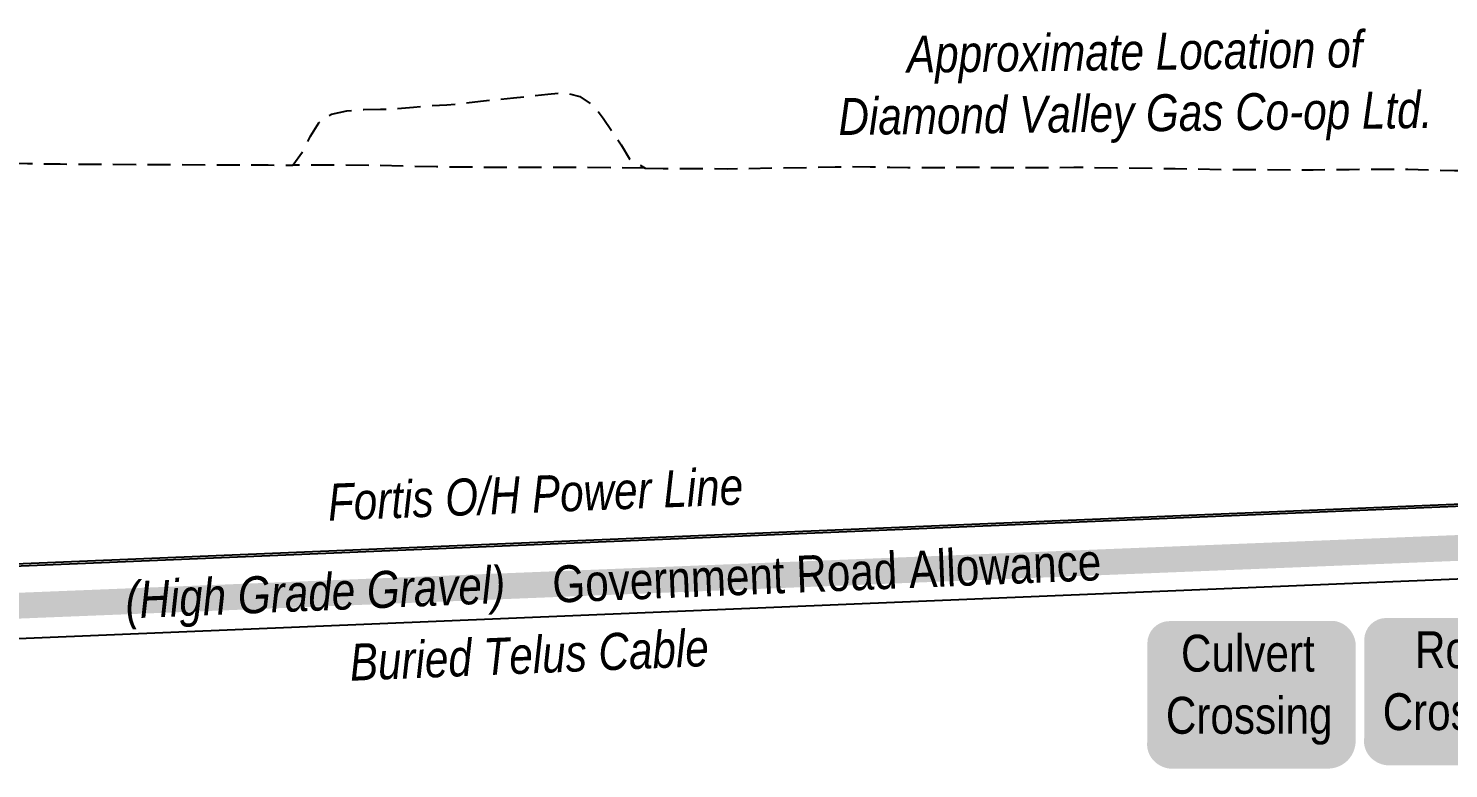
# Model space of a CAD drawing. Extents: x 675519 to 688669, y 5804595 to 5836613.
# Drawn here: x 680376.4 to 680761.5, y 5812779.6 to 5812980.3 of the extents above; entities that cross this region are included whole.
import ezdxf
from ezdxf.enums import TextEntityAlignment as Align

# ---------------------------------------------------------------- set-up
doc = ezdxf.new("R2010")
doc.units = 0
doc.header["$LTSCALE"] = 5
doc.linetypes.add('UG_PIPE', pattern=[1.875, 1.25, -0.625])
for name, color, linetype in [('AS-PIPE-UG', 44, 'UG_PIPE'), ('AS-PIPE-UG-T', 44, 'Continuous'), ('AS-POWER', 104, 'foc-POWER'), ('AS-POWER-T', 104, 'Continuous'), ('AS-ROADS', 254, 'Continuous'), ('AS-TELEPHONE', 224, 'foc-TEL'), ('AS-TELEPHONE-T', 224, 'Continuous'), ('CG-NOTES', 7, 'Continuous'), ('L-ROAD-T', 7, 'Continuous'), ('L-SEC', 7, 'Continuous')]:
    doc.layers.add(name, color=color, linetype=linetype)
doc.layers.add('T-TEXT', color=48, linetype='Continuous', lineweight=18)
doc.styles.add('80', font='ARIALN.TTF', dxfattribs={"height": 10})
doc.styles.add('80CG', font='ARIALN.TTF', dxfattribs={"height": 10})
doc.styles.add('80L', font='ARIALN.TTF', dxfattribs={"height": 10})
doc.styles.add('80LS', font='ARIALNI.TTF', dxfattribs={"height": 10})
doc.styles.add('foc-LtypeFont', font='ARIALN.TTF', dxfattribs={"height": 7.35})
doc.linetypes.add('foc-POWER', pattern='A,6,-1,["P",foc-LtypeFont,S=0.2,R=0,X=-0.625,Y=-0.75],-1.24,4', length=12.24)
doc.linetypes.add('foc-TEL', pattern='A,2,-1,["T",foc-LtypeFont,S=0.2,R=0,X=-0.425,Y=-0.75],-1.24,8', length=12.24)

# ---------------------------------------------------------------- blocks, each defined once
blk = doc.blocks.new('*U743')
h = blk.add_hatch(color=59)
edge = h.paths.add_edge_path()
edge.add_line((-21.5, -20), (21.5, -20))
edge.add_arc((21.5, -14), 6, 270, 360)
edge.add_line((27.5, -14), (27.5, 12.5))
edge.add_arc((21.5, 12.5), 6, 0, 90)
edge.add_line((21.5, 18.5), (-21.5, 18.5))
edge.add_arc((-21.5, 12.5), 6, 90, 180)
edge.add_line((-27.5, 12.5), (-27.5, -14))
edge.add_arc((-21.5, -14), 6, 180, 270)
at = {"color": 1, "flags": 128}
blk.add_lwpolyline([(62.76, 41.18, 0, 7.5, 0), (0, 0, 0, 0, 0)], format="xyseb", dxfattribs=at)
blk.add_lwpolyline([(-21.5, -20, 3, 3, 0), (21.5, -20, 3, 3, 0.414214), (27.5, -14, 3, 3, 0), (27.5, 12.5, 3, 0, 0.414214), (21.5, 18.5, 0, 0, 0), (-21.5, 18.5, 0, 0, 0.414214), (-27.5, 12.5, 0, 0, 0), (-27.5, -14, 0, 3, 0.414214)], format="xyseb", close=True, dxfattribs=at)
at = {"color": 1, "style": '80'}
blk.add_attdef('ENTER_TEXT_001', (-35.99, -5), '', height=10, dxfattribs=at)
blk = doc.blocks.new('*U577')
h = blk.add_hatch(color=254)
edge = h.paths.add_edge_path()
edge.add_line((-21.5, -20), (21.5, -20))
edge.add_arc((21.5, -14), 6, 270, 360)
edge.add_line((27.5, -14), (27.5, 12.5))
edge.add_arc((21.5, 12.5), 6, 0, 90)
edge.add_line((21.5, 18.5), (-21.5, 18.5))
edge.add_arc((-21.5, 12.5), 6, 90, 180)
edge.add_line((-27.5, 12.5), (-27.5, -14))
edge.add_arc((-21.5, -14), 6, 180, 270)
at = {"color": 160, "flags": 128}
blk.add_lwpolyline([(-21.5, -20, 3, 3, 0), (21.5, -20, 3, 3, 0.414214), (27.5, -14, 3, 3, 0), (27.5, 12.5, 3, 0, 0.414214), (21.5, 18.5, 0, 0, 0), (-21.5, 18.5, 0, 0, 0.414214), (-27.5, 12.5, 0, 0, 0), (-27.5, -14, 0, 3, 0.414214)], format="xyseb", close=True, dxfattribs=at)
at = {"color": 160, "style": '80'}
blk.add_attdef('ENTER_TEXT_001', (-26.85, -4.92), '', height=10, dxfattribs=at)

msp = doc.modelspace()

# ---------------------------------------------------------------- linework, layer by layer
at = {"layer": 'AS-PIPE-UG', "flags": 128}
msp.add_lwpolyline([(680543.659, 5812942.426), (680525.685, 5812942.639), (680510.91, 5812942.604), (680505.653, 5812942.561), (680500.592, 5812942.609), (680495.625, 5812942.682), (680491.158, 5812942.706), (680487.029, 5812942.771), (680471.245, 5812943.149), (680456.361, 5812943.221), (680451.547, 5812943.21), (680448.118, 5812943.225), (680450.991, 5812947.301), (680452.851, 5812951.097), (680455.093, 5812954.686), (680458.568, 5812957.096), (680462.759, 5812957.957), (680467.291, 5812958.335), (680471.888, 5812958.394), (680476.385, 5812958.593), (680480.767, 5812958.989), (680485.24, 5812959.343), (680489.869, 5812959.574), (680494.385, 5812960.062), (680498.955, 5812960.602), (680503.342, 5812961.052), (680507.887, 5812961.52), (680512.509, 5812961.986), (680517.208, 5812962.494), (680521.726, 5812962.899), (680525.906, 5812961.816), (680529.585, 5812959.391), (680532.263, 5812956.01), (680534.711, 5812952.287), (680537.114, 5812948.763), (680539.356, 5812944.938)], close=True, dxfattribs=at)
for points in [[(680352.425, 5812944.103), (680376.138, 5812943.721), (680384.929, 5812943.555), (680389.367, 5812943.48), (680394.038, 5812943.503), (680399.045, 5812943.478), (680413.671, 5812943.391), (680430.922, 5812943.356), (680436.299, 5812943.37), (680441.428, 5812943.287), (680448.11, 5812943.214)], [(680543.66, 5812942.426), (680548.481, 5812942.368), (680554.212, 5812942.32), (680560.208, 5812942.324), (680565.997, 5812942.28), (680595.128, 5812942.755), (680599.682, 5812942.879), (680604.661, 5812942.772), (680610.005, 5812942.662), (680614.878, 5812942.588), (680619.368, 5812942.557), (680623.773, 5812942.593), (680627.971, 5812942.657), (680647.234, 5812942.636), (680651.42, 5812942.594), (680655.62, 5812942.597), (680659.938, 5812942.698), (680664.746, 5812942.648), (680682.845, 5812942.36), (680687.409, 5812942.31), (680691.979, 5812942.24), (680704.12, 5812942.026), (680719.896, 5812942.008), (680724.783, 5812941.991), (680729.685, 5812942.089), (680734.558, 5812942.097), (680739.595, 5812942.184), (680750.45, 5812942.115), (680763.192, 5812941.832), (680767.679, 5812941.786), (680772.547, 5812941.566), (680778.653, 5812941.614), (680783.04, 5812941.557), (680809.837, 5812941.587), (680950.157, 5812939.911), (680981.652, 5812940.352), (680990.26, 5812940.357), (681009.869, 5812940.187)]]:
    msp.add_lwpolyline(points, dxfattribs=at)
at = {"layer": 'AS-POWER', "flags": 128}
msp.add_lwpolyline([(680061.296, 5812821.536), (680761.358, 5812850.683), (680957.169, 5812859.111)], dxfattribs=at)
at = {"layer": 'AS-ROADS', "const_width": 6.999, "flags": 128}
msp.add_lwpolyline([(680061.697, 5812811.257), (681887.444, 5812884.485)], dxfattribs=at)
at = {"layer": 'AS-TELEPHONE', "flags": 128}
msp.add_lwpolyline([(680062.058, 5812802.007), (680161.957, 5812806.145), (680960.136, 5812839.207), (681887.448, 5812875.685)], dxfattribs=at)
at = {"layer": 'L-SEC', "flags": 128}
for points in [[(680959.31, 5812859.304), (680560.241, 5812842.773)], [(680560.241, 5812842.773), (680161.173, 5812826.243)], [(680561.047, 5812822.676), (680960.136, 5812839.207)], [(680161.957, 5812806.145), (680561.047, 5812822.676)]]:
    msp.add_lwpolyline(points, dxfattribs=at)

# ---------------------------------------------------------------- block references
at = {"layer": 'CG-NOTES'}
ref = msp.add_blockref('*U743', (680766.13, 5812801.971), dxfattribs=dict(at, xscale=0.998649384010519, yscale=0.998649384010519, zscale=0.998649384010519))
ref.add_attrib('ENTER_TEXT_001', 'Road', (680752.437, 5812806.856), dxfattribs={"layer": '0', "color": 1, "height": 9.9865, "style": '80'})
ref.add_attrib('ENTER_TEXT_002', 'Crossing', (680743.684, 5812790.035), dxfattribs={"layer": '0', "color": 1, "height": 9.9865, "style": '80'})
ref = msp.add_blockref('*U577', (680707.345, 5812801.091), dxfattribs=dict(at, xscale=0.9998449992458851, yscale=0.9998449992458851, zscale=0.9998449992458851))
ref.add_attrib('ENTER_TEXT_001', 'Culvert', (680688.968, 5812805.893), dxfattribs={"layer": '0', "color": 160, "height": 9.9984, "style": '80'})
ref.add_attrib('ENTER_TEXT_002', 'Crossing', (680684.872, 5812789.052), dxfattribs={"layer": '0', "color": 160, "height": 9.9984, "style": '80'})

# ---------------------------------------------------------------- texts
at = {"layer": 'AS-PIPE-UG-T', "insert": (680676.516, 5812964.195), "char_height": 10, "width": 160.13411, "attachment_point": 5, "rotation": 0.69223, "style": '80CG'}
msp.add_mtext('\\A1;{\\fArial Narrow|b0|i1|c0|p34;Approximate Location of\\PDiamond Valley Gas Co-op Ltd.}', dxfattribs=at)
at = {"layer": 'AS-POWER-T', "insert": (680457.054, 5812856.791), "char_height": 10.00007, "attachment_point": 1, "rotation": 2.25268, "style": '80'}
msp.add_mtext_dynamic_manual_height_columns('\\pi0.32626;{\\fArial Narrow|b0|i1|c0|p34;Fortis O/H Power Line}', width=112.50188, gutter_width=49.994, heights=[0], dxfattribs=at)
at = {"layer": 'AS-TELEPHONE-T', "insert": (680463.006, 5812813.376), "char_height": 10.00007, "attachment_point": 1, "rotation": 2.37194, "style": '80'}
msp.add_mtext_dynamic_manual_height_columns('\\pi0.29276;{\\fArial Narrow|b0|i1|c0|p34;Buried Telus Cable}', width=97.2233, gutter_width=99.988, heights=[0], dxfattribs=at)
at = {"layer": 'L-ROAD-T', "style": '80L'}
msp.add_text('Government Road Allowance', height=9.99843, rotation=2.3716, dxfattribs=at).set_placement((680592.879, 5812832.634), align=Align.MIDDLE_CENTER)
at = {"layer": 'T-TEXT', "style": '80LS'}
msp.add_text('(High Grade Gravel)', height=9.99843, rotation=2.3716, dxfattribs=at).set_placement((680454.144, 5812827.413), align=Align.MIDDLE_CENTER)

doc.saveas('drawing.dxf')
